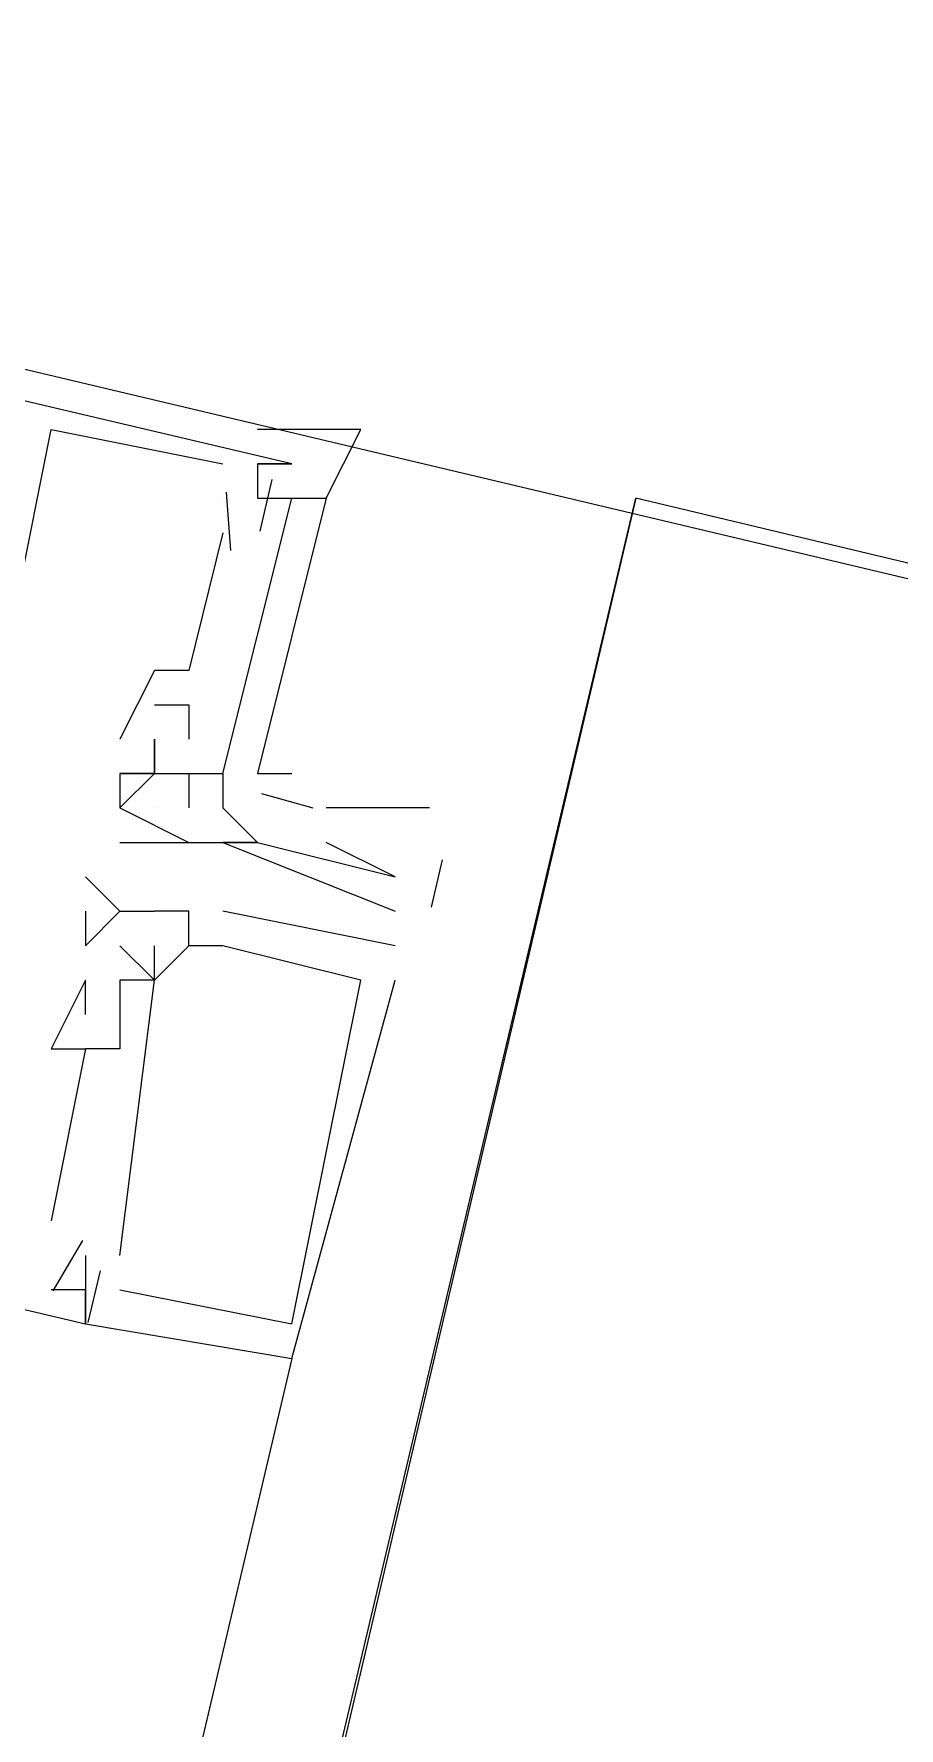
# Model space of a CAD drawing. Header units: feet. Extents: x -84 to 198, y -22 to 181.
# Drawn here: x 92.46 to 92.795, y 27.141 to 27.798 of the extents above; entities that cross this region are included whole.
import ezdxf

# ---------------------------------------------------------------- set-up
doc = ezdxf.new("R2010")
doc.units = ezdxf.units.FT
doc.layers.add('A-LINEA', color=7, linetype='CONTINUOUS')
doc.layers.add('A-MURO-CONCRETO', color=8, linetype='CONTINUOUS')

msp = doc.modelspace()

# ---------------------------------------------------------------- linework, layer by layer
at = {"layer": 'A-LINEA'}
for p, q in [((92.4667, 27.6444), (92.4667, 27.6444)), ((92.4667, 27.6444), (92.4667, 27.6444)), ((92.4667, 27.6444), (92.4667, 27.6444)), ((92.5333, 27.6311), (92.5333, 27.6311)), ((92.5333, 27.6311), (92.5333, 27.6311)), ((92.5333, 27.6311), (92.5333, 27.6311)), ((92.5467, 27.6311), (92.5467, 27.6311)), ((92.5467, 27.6311), (92.5467, 27.6311)), ((92.5467, 27.6311), (92.5467, 27.6311)), ((92.56, 27.6311), (92.56, 27.6311)), ((92.56, 27.6311), (92.56, 27.6311)), ((92.56, 27.6311), (92.56, 27.6311)), ((92.5523, 27.6251), (92.5476, 27.6051)), ((92.5523, 27.6251), (92.5476, 27.6051)), ((92.5523, 27.6251), (92.5476, 27.6051)), ((89.6, 14.5378), (92.6933, 27.6178)), ((92.5333, 27.6178), (92.5333, 27.6178)), ((92.5333, 27.6178), (92.5333, 27.6178)), ((92.5333, 27.6178), (92.5333, 27.6178)), ((92.5346, 27.6202), (92.5362, 27.5976)), ((92.5346, 27.6202), (92.5362, 27.5976)), ((92.5346, 27.6202), (92.5362, 27.5976)), ((92.5467, 27.6178), (92.5467, 27.6178)), ((92.5467, 27.6178), (92.5467, 27.6178)), ((92.5467, 27.6178), (92.5467, 27.6178)), ((92.5467, 27.6178), (92.5467, 27.6178)), ((92.5467, 27.6178), (92.5467, 27.6178)), ((92.5467, 27.6178), (92.5467, 27.6178)), ((92.56, 27.6178), (92.56, 27.6178)), ((92.56, 27.6178), (92.56, 27.6178)), ((92.56, 27.6178), (92.56, 27.6178)), ((92.5333, 27.6044), (92.52, 27.5511)), ((92.5333, 27.6044), (92.52, 27.5511)), ((92.5333, 27.6044), (92.52, 27.5511)), ((92.5333, 27.6044), (92.5333, 27.6044)), ((92.5333, 27.6044), (92.5333, 27.6044)), ((92.5333, 27.6044), (92.5333, 27.6044)), ((92.5067, 27.5511), (92.5067, 27.5511)), ((92.5067, 27.5511), (92.5067, 27.5511)), ((92.5067, 27.5511), (92.5067, 27.5511)), ((92.52, 27.5511), (92.52, 27.5511)), ((92.52, 27.5511), (92.52, 27.5511)), ((92.52, 27.5511), (92.52, 27.5511)), ((92.5067, 27.5378), (92.5067, 27.5378)), ((92.5067, 27.5378), (92.5067, 27.5378)), ((92.5067, 27.5378), (92.5067, 27.5378)), ((92.52, 27.5378), (92.52, 27.5378)), ((92.52, 27.5378), (92.52, 27.5378)), ((92.52, 27.5378), (92.52, 27.5378)), ((92.4933, 27.5244), (92.4933, 27.5244)), ((92.4933, 27.5244), (92.4933, 27.5244)), ((92.4933, 27.5244), (92.4933, 27.5244)), ((92.5067, 27.5244), (92.5067, 27.5244)), ((92.5067, 27.5244), (92.5067, 27.5244)), ((92.5067, 27.5244), (92.5067, 27.5244)), ((92.5067, 27.5244), (92.5067, 27.5244)), ((92.52, 27.5244), (92.52, 27.5244)), ((92.52, 27.5244), (92.52, 27.5244)), ((92.52, 27.5244), (92.52, 27.5244)), ((92.4933, 27.4978), (92.5067, 27.5111)), ((92.4933, 27.5111), (92.4933, 27.5111)), ((92.4933, 27.5111), (92.4933, 27.5111)), ((92.4933, 27.5111), (92.4933, 27.5111)), ((92.4933, 27.5111), (92.4933, 27.5111)), ((92.5067, 27.5111), (92.5067, 27.5111)), ((92.5067, 27.5111), (92.5067, 27.5111)), ((92.5067, 27.5111), (92.5067, 27.5111)), ((92.5067, 27.5111), (92.5067, 27.5111)), ((92.5067, 27.5111), (92.5067, 27.5111)), ((92.5067, 27.5111), (92.5067, 27.5111)), ((92.5067, 27.5111), (92.5067, 27.5111)), ((92.52, 27.5111), (92.52, 27.5111)), ((92.52, 27.5111), (92.52, 27.5111)), ((92.52, 27.5111), (92.52, 27.5111)), ((92.52, 27.5111), (92.52, 27.5111)), ((92.52, 27.5111), (92.52, 27.5111)), ((92.5333, 27.5111), (92.5333, 27.5111)), ((92.5333, 27.5111), (92.5333, 27.5111)), ((92.5333, 27.5111), (92.5333, 27.5111)), ((92.5333, 27.5111), (92.5333, 27.5111)), ((92.5482, 27.5034), (92.5681, 27.4978)), ((92.5482, 27.5034), (92.5681, 27.4978)), ((92.5482, 27.5034), (92.5681, 27.4978)), ((92.4933, 27.4978), (92.52, 27.4844)), ((92.4933, 27.4978), (92.4933, 27.4978)), ((92.4933, 27.4978), (92.4933, 27.4978)), ((92.5067, 27.4978), (92.5067, 27.4978)), ((92.52, 27.4978), (92.52, 27.4978)), ((92.5333, 27.4978), (92.5333, 27.4978)), ((92.6133, 27.4978), (92.5733, 27.4978)), ((92.4933, 27.4844), (92.4933, 27.4844)), ((92.5067, 27.4844), (92.5067, 27.4844)), ((92.52, 27.4844), (92.52, 27.4844)), ((92.52, 27.4844), (92.52, 27.4844)), ((92.52, 27.4844), (92.52, 27.4844)), ((92.52, 27.4844), (92.52, 27.4844)), ((92.5333, 27.4844), (92.5333, 27.4844)), ((92.5333, 27.4844), (92.5333, 27.4844)), ((92.5333, 27.4844), (92.5333, 27.4844)), ((92.5467, 27.4844), (92.5467, 27.4844)), ((92.5467, 27.4844), (92.5467, 27.4844)), ((92.5467, 27.4844), (92.5467, 27.4844)), ((92.6183, 27.4777), (92.614, 27.4593)), ((92.4933, 27.4578), (92.48, 27.4711)), ((92.48, 27.4711), (92.48, 27.4711)), ((92.4933, 27.4578), (92.48, 27.4711)), ((92.48, 27.4711), (92.48, 27.4711)), ((92.4933, 27.4578), (92.48, 27.4711)), ((92.48, 27.4711), (92.48, 27.4711)), ((92.6, 27.4711), (92.6, 27.4711)), ((92.48, 27.4578), (92.48, 27.4444)), ((92.48, 27.4578), (92.48, 27.4578)), ((92.48, 27.4578), (92.48, 27.4444)), ((92.48, 27.4578), (92.48, 27.4578)), ((92.48, 27.4578), (92.48, 27.4444)), ((92.48, 27.4578), (92.48, 27.4578)), ((92.4933, 27.4578), (92.4933, 27.4578)), ((92.4933, 27.4578), (92.4933, 27.4578)), ((92.4933, 27.4578), (92.4933, 27.4578)), ((92.4933, 27.4578), (92.4933, 27.4578)), ((92.4933, 27.4578), (92.4933, 27.4578)), ((92.4933, 27.4578), (92.4933, 27.4578)), ((92.5067, 27.4578), (92.5067, 27.4578)), ((92.5067, 27.4578), (92.5067, 27.4578)), ((92.5067, 27.4578), (92.5067, 27.4578)), ((92.5067, 27.4578), (92.5067, 27.4578)), ((92.5067, 27.4578), (92.5067, 27.4578)), ((92.5067, 27.4578), (92.5067, 27.4578)), ((92.52, 27.4578), (92.52, 27.4578)), ((92.52, 27.4578), (92.52, 27.4578)), ((92.52, 27.4578), (92.52, 27.4578)), ((92.6, 27.4444), (92.5333, 27.4578)), ((92.5333, 27.4578), (92.5333, 27.4578)), ((92.6, 27.4444), (92.5333, 27.4578)), ((92.5333, 27.4578), (92.5333, 27.4578)), ((92.6, 27.4444), (92.5333, 27.4578)), ((92.5333, 27.4578), (92.5333, 27.4578)), ((92.6, 27.4578), (92.6, 27.4578)), ((92.48, 27.4444), (92.48, 27.4444)), ((92.48, 27.4444), (92.48, 27.4444)), ((92.48, 27.4444), (92.48, 27.4444)), ((92.48, 27.4444), (92.48, 27.4444)), ((92.48, 27.4444), (92.48, 27.4444)), ((92.48, 27.4444), (92.48, 27.4444)), ((92.5067, 27.4311), (92.4933, 27.4444)), ((92.4933, 27.4444), (92.4933, 27.4444)), ((92.5067, 27.4311), (92.4933, 27.4444)), ((92.4933, 27.4444), (92.4933, 27.4444)), ((92.5067, 27.4311), (92.4933, 27.4444)), ((92.4933, 27.4444), (92.4933, 27.4444)), ((92.5067, 27.4311), (92.5067, 27.4444)), ((92.5067, 27.4444), (92.5067, 27.4444)), ((92.5067, 27.4311), (92.5067, 27.4444)), ((92.5067, 27.4444), (92.5067, 27.4444)), ((92.5067, 27.4311), (92.5067, 27.4444)), ((92.5067, 27.4444), (92.5067, 27.4444)), ((92.52, 27.4444), (92.52, 27.4444)), ((92.52, 27.4444), (92.52, 27.4444)), ((92.52, 27.4444), (92.52, 27.4444)), ((92.52, 27.4444), (92.52, 27.4444)), ((92.52, 27.4444), (92.52, 27.4444)), ((92.52, 27.4444), (92.52, 27.4444)), ((92.5333, 27.4444), (92.5333, 27.4444)), ((92.5333, 27.4444), (92.5333, 27.4444)), ((92.5333, 27.4444), (92.5333, 27.4444)), ((92.5333, 27.4444), (92.5333, 27.4444)), ((92.5333, 27.4444), (92.5333, 27.4444)), ((92.5333, 27.4444), (92.5333, 27.4444)), ((92.6, 27.4444), (92.6, 27.4444)), ((92.6, 27.4444), (92.6, 27.4444)), ((92.6, 27.4444), (92.6, 27.4444)), ((92.48, 27.4311), (92.48, 27.4311)), ((92.48, 27.4311), (92.48, 27.4311)), ((92.48, 27.4311), (92.48, 27.4311)), ((92.48, 27.4311), (92.48, 27.4311)), ((92.48, 27.4311), (92.48, 27.4311)), ((92.48, 27.4311), (92.48, 27.4311)), ((92.4933, 27.4311), (92.4933, 27.4311)), ((92.4933, 27.4311), (92.4933, 27.4311)), ((92.4933, 27.4311), (92.4933, 27.4311)), ((92.4933, 27.4311), (92.4933, 27.4311)), ((92.4933, 27.4311), (92.4933, 27.4311)), ((92.4933, 27.4311), (92.4933, 27.4311)), ((92.4933, 27.4311), (92.4933, 27.4311)), ((92.4933, 27.4311), (92.4933, 27.4311)), ((92.4933, 27.4311), (92.4933, 27.4311)), ((92.5067, 27.4311), (92.5067, 27.4311)), ((92.5067, 27.4311), (92.5067, 27.4311)), ((92.5067, 27.4311), (92.5067, 27.4311)), ((92.5067, 27.4311), (92.5067, 27.4311)), ((92.5067, 27.4311), (92.5067, 27.4311)), ((92.5067, 27.4311), (92.5067, 27.4311)), ((92.5067, 27.4311), (92.5067, 27.4311)), ((92.5067, 27.4311), (92.5067, 27.4311)), ((92.5067, 27.4311), (92.5067, 27.4311)), ((92.5867, 27.4311), (92.5867, 27.4311)), ((92.5867, 27.4311), (92.5867, 27.4311)), ((92.5867, 27.4311), (92.5867, 27.4311)), ((92.6, 27.4311), (92.6, 27.4311)), ((92.6, 27.4311), (92.6, 27.4311)), ((92.6, 27.4311), (92.6, 27.4311)), ((92.48, 27.4178), (92.48, 27.4178)), ((92.48, 27.4178), (92.48, 27.4178)), ((92.48, 27.4178), (92.48, 27.4178)), ((92.4933, 27.4178), (92.4933, 27.4178)), ((92.4933, 27.4178), (92.4933, 27.4178)), ((92.4933, 27.4178), (92.4933, 27.4178)), ((92.4667, 27.4044), (92.4667, 27.4044)), ((92.4667, 27.4044), (92.4667, 27.4044)), ((92.4667, 27.4044), (92.4667, 27.4044)), ((92.48, 27.4044), (92.48, 27.4044)), ((92.48, 27.4044), (92.48, 27.4044)), ((92.48, 27.4044), (92.48, 27.4044)), ((92.48, 27.4044), (92.48, 27.4044)), ((92.48, 27.4044), (92.48, 27.4044)), ((92.48, 27.4044), (92.48, 27.4044)), ((92.4933, 27.4044), (92.4933, 27.4044)), ((92.4933, 27.4044), (92.4933, 27.4044)), ((92.4933, 27.4044), (92.4933, 27.4044)), ((92.4667, 27.3378), (92.4667, 27.3378)), ((92.4667, 27.3378), (92.4667, 27.3378)), ((92.4667, 27.3378), (92.4667, 27.3378)), ((92.4788, 27.3302), (92.4673, 27.3107)), ((92.4788, 27.3302), (92.4673, 27.3107)), ((92.4788, 27.3302), (92.4673, 27.3107)), ((92.48, 27.3244), (92.48, 27.3244)), ((92.48, 27.3244), (92.48, 27.3244)), ((92.48, 27.3244), (92.48, 27.3244)), ((92.48, 27.3244), (92.48, 27.3244)), ((92.48, 27.3244), (92.48, 27.3244)), ((92.48, 27.3244), (92.48, 27.3244)), ((92.48, 27.3244), (92.48, 27.3244)), ((92.48, 27.3244), (92.48, 27.3244)), ((92.48, 27.3244), (92.48, 27.3244)), ((92.4933, 27.3244), (92.4933, 27.3244)), ((92.4933, 27.3244), (92.4933, 27.3244)), ((92.4933, 27.3244), (92.4933, 27.3244)), ((92.4933, 27.3244), (92.4933, 27.3244)), ((92.4933, 27.3244), (92.4933, 27.3244)), ((92.4933, 27.3244), (92.4933, 27.3244)), ((92.4933, 27.3244), (92.4933, 27.3244)), ((92.4933, 27.3244), (92.4933, 27.3244)), ((92.4933, 27.3244), (92.4933, 27.3244)), ((92.4857, 27.3184), (92.4809, 27.2984)), ((92.4857, 27.3184), (92.4809, 27.2984)), ((92.4857, 27.3184), (92.4809, 27.2984)), ((92.4667, 27.3111), (92.4667, 27.3111)), ((92.4667, 27.3111), (92.4667, 27.3111)), ((92.4667, 27.3111), (92.4667, 27.3111)), ((92.48, 27.3111), (92.48, 27.3111)), ((92.48, 27.3111), (92.48, 27.3111)), ((92.48, 27.3111), (92.48, 27.3111)), ((92.4933, 27.3111), (92.4933, 27.3111)), ((92.4933, 27.3111), (92.4933, 27.3111)), ((92.4933, 27.3111), (92.4933, 27.3111)), ((92.48, 27.2978), (92.48, 27.2978)), ((92.48, 27.2978), (92.48, 27.2978)), ((92.48, 27.2978), (92.48, 27.2978)), ((92.48, 27.2978), (92.48, 27.2978)), ((92.48, 27.2978), (92.48, 27.2978)), ((92.48, 27.2978), (92.48, 27.2978)), ((92.56, 27.2978), (92.56, 27.2978)), ((92.56, 27.2978), (92.56, 27.2978)), ((92.56, 27.2978), (92.56, 27.2978)), ((92.56, 27.2844), (90.7467, 19.6044)), ((92.56, 27.2844), (92.56, 27.2844)), ((92.56, 27.2844), (92.56, 27.2844)), ((92.56, 27.2844), (92.56, 27.2844))]:
    msp.add_line(p, q, dxfattribs=at)
for points in [[(126.2667, 36.6311), (119.2267, 38.2978), (119.16, 37.9644), (109.12, 40.3378), (105.48, 24.9378), (96.3733, 27.2578), (96.2667, 26.7644), (92.6933, 27.6178), (92.1333, 25.2311), (89.6, 14.5378), (77.3867, 17.4311), (77.2267, 16.7778), (73.6667, 17.6178), (72.7067, 13.6044), (71.9067, 10.1778)], [(96.5733, 28.0711), (96.2667, 26.7644), (91.88, 27.8044), (92.1867, 29.0978), (96.5733, 28.0711)], [(92.5467, 27.6311), (92.56, 27.6311), (91.88, 27.7911), (91.84, 27.6444)], [(92.5467, 27.6311), (92.56, 27.6311), (91.88, 27.7911), (91.84, 27.6444)], [(92.5467, 27.6311), (92.56, 27.6311), (91.88, 27.7911), (91.84, 27.6444)], [(92.44, 27.5111), (92.4667, 27.6444), (92.5333, 27.6311)], [(92.44, 27.5111), (92.4667, 27.6444), (92.5333, 27.6311)], [(92.44, 27.5111), (92.4667, 27.6444), (92.5333, 27.6311)], [(92.5467, 27.6311), (92.5467, 27.6178), (92.56, 27.6178), (92.5733, 27.6178), (92.5867, 27.6444), (92.56, 27.6444), (92.5467, 27.6444)], [(92.56, 27.6311), (92.5467, 27.6311), (92.56, 27.6311)], [(91.8533, 27.5778), (91.84, 27.5778), (91.8533, 27.6044), (91.8533, 27.6178), (91.84, 27.6178), (91.8, 27.4578), (92.48, 27.2978), (92.48, 27.3111), (92.4667, 27.3111)], [(91.8533, 27.5778), (91.84, 27.5778), (91.8533, 27.6044), (91.8533, 27.6178), (91.84, 27.6178), (91.8, 27.4578), (92.48, 27.2978), (92.48, 27.3111), (92.4667, 27.3111)], [(91.8533, 27.5778), (91.84, 27.5778), (91.8533, 27.6044), (91.8533, 27.6178), (91.84, 27.6178), (91.8, 27.4578), (92.48, 27.2978), (92.48, 27.3111), (92.4667, 27.3111)], [(92.52, 27.5111), (92.5333, 27.5111), (92.56, 27.6178)], [(92.52, 27.5111), (92.5333, 27.5111), (92.56, 27.6178)], [(92.52, 27.5111), (92.5333, 27.5111), (92.56, 27.6178)], [(92.5333, 27.5111), (92.56, 27.6178), (92.5733, 27.6178), (92.5467, 27.5111), (92.56, 27.5111)], [(92.5333, 27.5111), (92.56, 27.6178), (92.5733, 27.6178), (92.5467, 27.5111), (92.56, 27.5111)], [(92.5333, 27.5111), (92.56, 27.6178), (92.5733, 27.6178), (92.5467, 27.5111), (92.56, 27.5111)], [(92.52, 27.5511), (92.5067, 27.5511), (92.4933, 27.5244)], [(92.52, 27.5511), (92.5067, 27.5511), (92.4933, 27.5244)], [(92.52, 27.5511), (92.5067, 27.5511), (92.4933, 27.5244)], [(92.5067, 27.5378), (92.52, 27.5378), (92.52, 27.5244)], [(92.5067, 27.5378), (92.52, 27.5378), (92.52, 27.5244)], [(92.5067, 27.5378), (92.52, 27.5378), (92.52, 27.5244)], [(92.4933, 27.5111), (92.5067, 27.5111), (92.5067, 27.5244), (92.5067, 27.5244)], [(92.4933, 27.5111), (92.5067, 27.5111), (92.5067, 27.5244), (92.5067, 27.5244)], [(92.4933, 27.5111), (92.5067, 27.5111), (92.5067, 27.5244), (92.5067, 27.5244)], [(92.5067, 27.5244), (92.5067, 27.5244), (92.5067, 27.5111), (92.5067, 27.5111), (92.52, 27.5111), (92.52, 27.5111), (92.5333, 27.5111), (92.5333, 27.4978), (92.5333, 27.4978), (92.5467, 27.4844)], [(92.5067, 27.5111), (92.4933, 27.5111), (92.4933, 27.4978)], [(92.5067, 27.5111), (92.52, 27.5111), (92.52, 27.4978)], [(92.4933, 27.4844), (92.5067, 27.4844), (92.52, 27.4844), (92.5333, 27.4844), (92.5333, 27.4844)], [(92.5333, 27.4844), (92.5467, 27.4844), (92.5333, 27.4844), (92.6, 27.4578)], [(92.5467, 27.4844), (92.5467, 27.4844), (92.5467, 27.4844), (92.5467, 27.4844), (92.6, 27.4711), (92.6, 27.4711), (92.6, 27.4711)], [(92.6, 27.4711), (92.5733, 27.4844), (92.5733, 27.4844)], [(92.48, 27.4444), (92.4933, 27.4578), (92.5067, 27.4578)], [(92.48, 27.4444), (92.4933, 27.4578), (92.5067, 27.4578)], [(92.48, 27.4444), (92.4933, 27.4578), (92.5067, 27.4578)], [(92.5333, 27.4444), (92.52, 27.4444), (92.52, 27.4578), (92.5067, 27.4578)], [(92.5333, 27.4444), (92.52, 27.4444), (92.52, 27.4578), (92.5067, 27.4578)], [(92.5333, 27.4444), (92.52, 27.4444), (92.52, 27.4578), (92.5067, 27.4578)], [(92.4933, 27.3111), (92.56, 27.2978), (92.56, 27.2978), (92.5867, 27.4311), (92.5867, 27.4311), (92.5333, 27.4444), (92.5333, 27.4444), (92.5333, 27.4444), (92.5333, 27.4444), (92.52, 27.4444), (92.52, 27.4444)], [(92.4933, 27.3111), (92.56, 27.2978), (92.56, 27.2978), (92.5867, 27.4311), (92.5867, 27.4311), (92.5333, 27.4444), (92.5333, 27.4444), (92.5333, 27.4444), (92.5333, 27.4444), (92.52, 27.4444), (92.52, 27.4444)], [(92.4933, 27.3111), (92.56, 27.2978), (92.56, 27.2978), (92.5867, 27.4311), (92.5867, 27.4311), (92.5333, 27.4444), (92.5333, 27.4444), (92.5333, 27.4444), (92.5333, 27.4444), (92.52, 27.4444), (92.52, 27.4444)], [(92.52, 27.4444), (92.5067, 27.4311), (92.5067, 27.4311), (92.5067, 27.4311), (92.5067, 27.4311)], [(92.52, 27.4444), (92.5067, 27.4311), (92.5067, 27.4311), (92.5067, 27.4311), (92.5067, 27.4311)], [(92.52, 27.4444), (92.5067, 27.4311), (92.5067, 27.4311), (92.5067, 27.4311), (92.5067, 27.4311)], [(92.48, 27.4178), (92.48, 27.4311), (92.4667, 27.4044), (92.48, 27.4044), (92.4667, 27.3378)], [(92.48, 27.4178), (92.48, 27.4311), (92.4667, 27.4044), (92.48, 27.4044), (92.4667, 27.3378)], [(92.48, 27.4178), (92.48, 27.4311), (92.4667, 27.4044), (92.48, 27.4044), (92.4667, 27.3378)], [(92.4933, 27.4311), (92.4933, 27.4178), (92.4933, 27.4044), (92.48, 27.4044)], [(92.48, 27.3244), (92.48, 27.2978), (92.56, 27.2844), (92.56, 27.2844), (92.6, 27.4311)], [(92.48, 27.4311), (92.48, 27.4311), (92.48, 27.4311), (92.48, 27.4311), (92.48, 27.4311), (92.48, 27.4311)], [(92.4933, 27.4311), (92.4933, 27.4178), (92.4933, 27.4044), (92.48, 27.4044)], [(92.48, 27.3244), (92.48, 27.2978), (92.56, 27.2844), (92.56, 27.2844), (92.6, 27.4311)], [(92.48, 27.4311), (92.48, 27.4311), (92.48, 27.4311), (92.48, 27.4311), (92.48, 27.4311), (92.48, 27.4311)], [(92.4933, 27.4311), (92.4933, 27.4178), (92.4933, 27.4044), (92.48, 27.4044)], [(92.48, 27.3244), (92.48, 27.2978), (92.56, 27.2844), (92.56, 27.2844), (92.6, 27.4311)], [(92.48, 27.4311), (92.48, 27.4311), (92.48, 27.4311), (92.48, 27.4311), (92.48, 27.4311), (92.48, 27.4311)], [(92.4933, 27.3244), (92.5067, 27.4311), (92.4933, 27.4311)], [(92.4933, 27.3244), (92.5067, 27.4311), (92.4933, 27.4311)], [(92.4933, 27.3244), (92.5067, 27.4311), (92.4933, 27.4311)]]:
    msp.add_lwpolyline(points, dxfattribs=at)
at = {"layer": 'A-MURO-CONCRETO'}
msp.add_lwpolyline([(91.88, 27.8044), (96.5067, 27.8044), (96.2667, 26.7644), (91.88, 27.8044), (91.88, 27.8044)], dxfattribs=at)

doc.saveas('drawing.dxf')
